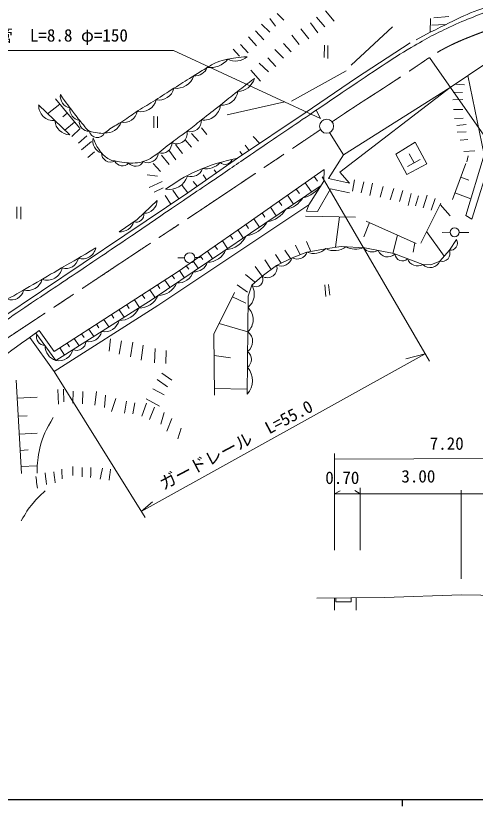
# Model space of a CAD drawing. Units: millimetres, scale not verified. Extents: x 40000 to 680000, y 20000 to 380000.
# Drawn here: x 111392 to 178698, y 204000 to 319785 of the extents above; entities that cross this region are included whole.
import ezdxf
from ezdxf.enums import TextEntityAlignment as Align

# ---------------------------------------------------------------- set-up
doc = ezdxf.new("R2010")
doc.units = ezdxf.units.MM
doc.header["$LTSCALE"] = 1000
doc.linetypes.add('CHAIN', pattern=[18.5, 12, -1.5, 3.5, -1.5])
for name, color, linetype, lineweight in [('M-BMK', 2, 'CHAIN', 13), ('M-TTL-BAND', 7, 'Continuous', 25), ('M-WORK', 1, 'Continuous', 13)]:
    doc.layers.add(name, color=color, linetype=linetype, lineweight=lineweight)
doc.styles.add('ＭＳ ゴシック', font='')
doc.styles.get('ＭＳ ゴシック').set_extended_font_data('MS Gothic')

msp = doc.modelspace()

# ---------------------------------------------------------------- linework, layer by layer
at = {"layer": 'M-BMK'}
for points, knots in [([(157728, 304252), (159530, 305466), (159992, 305776), (161454, 306736), (162965, 307727), (163831, 308253), (165342, 309243), (167345, 310555), (168470, 311284), (170453, 312624), (171058, 313033), (171381, 313284), (171994, 313681), (172903, 314268), (173409, 314608), (174373, 315100), (175740, 315797), (176529, 316146), (177955, 316713), (179596, 317366), (180531, 317697), (182219, 318216), (183683, 318666), (184523, 318851), (186017, 319189), (187680, 319566), (188607, 319838), (190302, 320015), (191857, 320177), (192739, 320119), (194302, 320099), (195610, 320083), (196345, 320058), (197645, 319919), (199652, 319705), (200752, 319395), (202724, 318967), (203879, 318716), (204524, 318558), (205655, 318216), (206810, 317867), (207455, 317653), (208565, 317179), (209996, 316568), (210745, 316107), (212099, 315338), (212993, 314830), (213489, 314532), (214334, 313947), (215112, 313409), (215503, 313045), (216270, 312492), (217050, 311930), (217521, 311666), (218310, 311116), (221150, 309137), (222626, 307866), (225448, 305860), (226063, 305423), (226413, 305186), (227028, 304749), (230394, 302350), (232248, 300962), (235575, 298509), (238588, 296287), (239534, 295581), (243266, 292791)], [0, 0, 0, 0, 1, 1, 1, 2, 2, 2, 3, 3, 3, 4, 4, 4, 5, 5, 5, 6, 6, 6, 7, 7, 7, 8, 8, 8, 9, 9, 9, 10, 10, 10, 11, 11, 11, 12, 12, 12, 13, 13, 13, 14, 14, 14, 15, 15, 15, 16, 16, 16, 17, 17, 17, 18, 18, 18, 19, 19, 19, 20, 20, 20, 21, 21, 21, 22, 22, 22, 22]), ([(72132, 255712), (73768, 255699), (74255, 255711), (75611, 255814), (77347, 255947), (78315, 256119), (80023, 256465), (81642, 256793), (82563, 256952), (84133, 257465), (86224, 258148), (87330, 258720), (89328, 259639), (91584, 260677), (92826, 261319), (94963, 262581), (97877, 264302), (99384, 265467), (102211, 267327), (104217, 268646), (105339, 269388), (107342, 270713), (110158, 272574), (111733, 273619), (114548, 275482), (117226, 277255), (118728, 278246), (121404, 280021), (123861, 281651), (125232, 282570), (127689, 284200), (129371, 285317), (130315, 285940), (131999, 287054), (134169, 288488), (135390, 289283), (137557, 290722), (139677, 292129), (140860, 292924), (142975, 294340), (144518, 295374), (145380, 295955), (146922, 296990), (148973, 298367), (150123, 299136), (152173, 300513), (153683, 301528), (154154, 301844), (156038, 303111)], [0, 0, 0, 0, 1, 1, 1, 2, 2, 2, 3, 3, 3, 4, 4, 4, 5, 5, 5, 6, 6, 6, 7, 7, 7, 8, 8, 8, 9, 9, 9, 10, 10, 10, 11, 11, 11, 12, 12, 12, 13, 13, 13, 14, 14, 14, 15, 15, 15, 16, 16, 16, 16])]:
    msp.add_open_spline(points, degree=3, knots=knots, dxfattribs=at)
at = {"layer": 'M-TTL-BAND'}
for p, q in [((40000, 205000), (579000, 205000)), ((168000, 205000), (168000, 204000))]:
    msp.add_line(p, q, dxfattribs=at)
at = {"layer": 'M-WORK'}
for p, q in [((149668, 320118), (150662, 319156)), ((155471, 319600), (156645, 318187)), ((156772, 320505), (158026, 318981)), ((172623, 319468), (174813, 319706)), ((147393, 318584), (148588, 317378)), ((148610, 319388), (149435, 318246)), ((154550, 318743), (155661, 317315)), ((172369, 318405), (174274, 318500)), ((146515, 317568), (147710, 316267)), ((153169, 317854), (154344, 316426)), ((160517, 312551), (166595, 318154)), ((145499, 316711), (146673, 315399)), ((151820, 316950), (152915, 315600)), ((144319, 315569), (145438, 314346)), ((150598, 315743), (151757, 314489)), ((156597, 315474), (156550, 313680)), ((157121, 315458), (157121, 313521)), ((143251, 314906), (144178, 313876)), ((149328, 314839), (150598, 313585)), ((147059, 312839), (148392, 311585)), ((148297, 313648), (149487, 312363)), ((195235, 280412), (171994, 313681)), ((145805, 311823), (147265, 310204)), ((151788, 307266), (159771, 311710)), ((175784, 309780), (177119, 309676)), ((175480, 308591), (176858, 308549)), ((117839, 306863), (116060, 305448)), ((117205, 307636), (120710, 303368)), ((142372, 305290), (150792, 307163)), ((175438, 307496), (176872, 307510)), ((114732, 306730), (119287, 302334)), ((156043, 304733), (155394, 305943)), ((175515, 306064), (176867, 306061)), ((118925, 305541), (118264, 304998)), ((131620, 305076), (131620, 303369)), ((132128, 305048), (132135, 303383)), ((175668, 304756), (176922, 304788)), ((120011, 304220), (118574, 303022)), ((138587, 303375), (139384, 302415)), ((176008, 303740), (177381, 303839)), ((120836, 303253), (119577, 302110)), ((121814, 302208), (120587, 301150)), ((137155, 302528), (138163, 301407)), ((157353, 302674), (159380, 299395)), ((176045, 302719), (177395, 302804)), ((122499, 301369), (121010, 300128)), ((136202, 301639), (137155, 300560)), ((146191, 302091), (147126, 301095)), ((176508, 301568), (177618, 301667)), ((133830, 300096), (134848, 298684)), ((134778, 300955), (135829, 299629)), ((144195, 299891), (144626, 299407)), ((144992, 300857), (145589, 300057)), ((177025, 299898), (178624, 299983)), ((122908, 299867), (121963, 299013)), ((132760, 299375), (133861, 297993)), ((168793, 297728), (170645, 298733)), ((169757, 298251), (169015, 299579)), ((177668, 299265), (177477, 298376)), ((131519, 298141), (132570, 296984)), ((175382, 292899), (177350, 298153)), ((130616, 296476), (132153, 296300)), ((138848, 296476), (139323, 295761)), ((140449, 297231), (140817, 296792)), ((130940, 294628), (132838, 295524)), ((137373, 295524), (137950, 294814)), ((153780, 295313), (154709, 293976)), ((155115, 296246), (155580, 295577)), ((172011, 269180), (156279, 296178)), ((161004, 295742), (160719, 294081)), ((162390, 295477), (161988, 293869)), ((163674, 295262), (163258, 293484)), ((176600, 296151), (177758, 295718)), ((131660, 293930), (132972, 294579)), ((134404, 294219), (135278, 292992)), ((135751, 294903), (136580, 293869)), ((152487, 294410), (152936, 293762)), ((165226, 294775), (164796, 293216)), ((166771, 294493), (166249, 292821)), ((168090, 294197), (167624, 292582)), ((133254, 293485), (134105, 292202)), ((151194, 293507), (152091, 292210)), ((169317, 293767), (168859, 291989)), ((170403, 293407), (169945, 291940)), ((171652, 293492), (171081, 291679)), ((172809, 293012), (172259, 291291)), ((175733, 293836), (178048, 292969)), ((111547, 291803), (111558, 290100)), ((112119, 291824), (112129, 290015)), ((149941, 292632), (150375, 292003)), ((170714, 286490), (173650, 292315)), ((173570, 292155), (175018, 290473)), ((147474, 290910), (147893, 290299)), ((148688, 291757), (149554, 290498)), ((146260, 290062), (147097, 288841)), ((153833, 290452), (161159, 290292)), ((158832, 290342), (158211, 285869)), ((163194, 289491), (162365, 287390)), ((162731, 289696), (170064, 286443)), ((143911, 288422), (144719, 287238)), ((145086, 289242), (145490, 288651)), ((142781, 287632), (143169, 287063)), ((167322, 287659), (166625, 284970)), ((171572, 288191), (174170, 284593)), ((175020, 288006), (173865, 288019)), ((176331, 288028), (177769, 288019)), ((140564, 286084), (140936, 285535)), ((141651, 286843), (142426, 285703)), ((152390, 286162), (153065, 284793)), ((153987, 286702), (154615, 285267)), ((169862, 286532), (169615, 285165)), ((174912, 285433), (175948, 287020)), ((139476, 285324), (140220, 284226)), ((150792, 285475), (151642, 284230)), ((136112, 284306), (135136, 284306)), ((137383, 283863), (138097, 282804)), ((137629, 284368), (138408, 284355)), ((138430, 284594), (138787, 284065)), ((147893, 284057), (148788, 282625)), ((149438, 284797), (150259, 283548)), ((136376, 283159), (136719, 282650)), ((146475, 283062), (147466, 281656)), ((134310, 281765), (134662, 281239)), ((135369, 282456), (136054, 281436)), ((145026, 281888), (146369, 280809)), ((132146, 280369), (132510, 279824)), ((133247, 281079), (133950, 280028)), ((143819, 280375), (145354, 279285)), ((156671, 280363), (156830, 278649)), ((157195, 280442), (157401, 278855)), ((131045, 279659), (131771, 278569)), ((128764, 278188), (129513, 277057)), ((129905, 278924), (130280, 278358)), ((143129, 278621), (145112, 277697)), ((126512, 276736), (127249, 275617)), ((127638, 277462), (128007, 276903)), ((125403, 276021), (125765, 275470)), ((123202, 274602), (123558, 274059)), ((124294, 275306), (125017, 274203)), ((141189, 274699), (145386, 273466)), ((122110, 273898), (122820, 272810)), ((119960, 272512), (120656, 271439)), ((121035, 273205), (121384, 272669)), ((125285, 272464), (125071, 270679)), ((126880, 272179), (126547, 270226)), ((117843, 271147), (118526, 270089)), ((118901, 271829), (119244, 271301)), ((128546, 271988), (128213, 269822)), ((130070, 271560), (129761, 269346)), ((131832, 271036), (131736, 268965)), ((129776, 247165), (171373, 270274)), ((133403, 270774), (133379, 268846)), ((140440, 270043), (142833, 269693)), ((171373, 270274), (168522, 269544)), ((116991, 267662), (130325, 246285)), ((111446, 266419), (112208, 252742)), ((132102, 266492), (133610, 265428)), ((132785, 267444), (134245, 266428)), ((140474, 265206), (145310, 265114)), ((117549, 265048), (117628, 262873)), ((118374, 265111), (118453, 263238)), ((119802, 264809), (119755, 263016)), ((121215, 264762), (121167, 262921)), ((123215, 264762), (122977, 262762)), ((124548, 264206), (124373, 262397)), ((131468, 265143), (133150, 264238)), ((111594, 263771), (114535, 263935)), ((126024, 263714), (125421, 261826)), ((127595, 263349), (127294, 261556)), ((128817, 263111), (128516, 261461)), ((130563, 263048), (129849, 261112)), ((130515, 263683), (132436, 262588)), ((131690, 262445), (130976, 260635)), ((111741, 261129), (113062, 261203)), ((133134, 261667), (132658, 259985)), ((134229, 260810), (133515, 258937)), ((135642, 259366), (135134, 257794)), ((111888, 258487), (114530, 258634)), ((112020, 256114), (113207, 256180)), ((158084, 241510), (158100, 255647)), ((158099, 254822), (194029, 254964)), ((112153, 253741), (114526, 253873)), ((158093, 249735), (158903, 250202)), ((161863, 249735), (161056, 250260)), ((161863, 250615), (161863, 241497)), ((176641, 250280), (176641, 237317)), ((158093, 249735), (194029, 249735)), ((129776, 247165), (131401, 248576)), ((158078, 234480), (158078, 232715)), ((161256, 234511), (161256, 232713))]:
    msp.add_line(p, q, dxfattribs=at)
for points in [[(170054, 316277), (172086, 317372), (172165, 319372)], [(102901, 271262), (127343, 287648), (136580, 293869), (143890, 298911), (153778, 305586), (161312, 310699), (169184, 315846)], [(156043, 304733), (134489, 314708), (95184, 314685)], [(175017, 309272), (180268, 312788), (189934, 314597), (195266, 314478), (208328, 310835), (211570, 308915), (217807, 304900), (225125, 299404)], [(181337, 309898), (181100, 299185), (178208, 290008), (177315, 290543), (179993, 299399), (177643, 311030)], [(113456, 272683), (116991, 267662), (132212, 277352), (154342, 292086), (156511, 295557), (156579, 297268)], [(114823, 273681), (117002, 270605), (125938, 276350), (135201, 282339), (144454, 288761), (156579, 297268)], [(156117, 294926), (131348, 278215), (117276, 269296), (114320, 273317)], [(154342, 292086), (153966, 291162), (155601, 291130), (157521, 294432), (160267, 293829)], [(126517, 288163), (129184, 289957), (132120, 292750)], [(145303, 264348), (145434, 278704), (145974, 280306), (147466, 281656), (149608, 283227), (151894, 284354), (154052, 285163), (157052, 285719), (159067, 285988), (162527, 285814), (166765, 284941), (171034, 283354), (172177, 283290), (173510, 283846), (174912, 285433)], [(140481, 264206), (140418, 273141), (143433, 279236)], [(155479, 234455), (165430, 234550), (176714, 234979), (196474, 234622), (199926, 228385)], [(158290, 234482), (158290, 233916), (160540, 233923), (160547, 234504)]]:
    msp.add_lwpolyline(points, dxfattribs=at)
for points in [[(157206, 295951), (159380, 299395), (175017, 309272), (158856, 296899), (160306, 295246)], [(167047, 299494), (168687, 296532), (171597, 298077), (169894, 301261)]]:
    msp.add_lwpolyline(points, close=True, dxfattribs=at)
for centre, radius in [((156933, 303608), 1024), ((175674, 288083), 659), ((136871, 284327), 760)]:
    msp.add_circle(centre, radius, dxfattribs=at)
for centre, radius, start, end in [((143589, 315761), 2601, 243.22417, 310.78323), ((139913, 315413), 3220, 261.59882, 321.86756), ((137664, 312886), 1896, 264.23845, 339.66149), ((134867, 311903), 2759, 263.27059, 340.90117), ((143832, 311316), 2610, 270.9673, 344.32794), ((132349, 309685), 2256, 259.66453, 346.59608), ((119679, 308018), 1768, 172.71476, 257.60238), ((141588, 309077), 2386, 264.46668, 351.09723), ((129707, 308025), 2306, 256.0387, 345.97389), ((116970, 306652), 2226, 178.31995, 273.71161), ((121006, 306147), 1712, 175.16147, 259.9437), ((127285, 306046), 1883, 256.66547, 352.08261), ((138970, 306909), 2401, 260.96943, 355.07019), ((136922, 304469), 1685, 253.67021, 2.26744), ((119380, 304604), 2272, 184.36432, 267.66723), ((122063, 304259), 1371, 171.53557, 274.8763), ((124577, 305029), 2416, 264.71243, 340.28231), ((123329, 303133), 1174, 191.80395, 334.10827), ((135013, 302512), 1475, 238.76613, 13.31045), ((124470, 301407), 1790, 165.37267, 253.07948), ((132755, 301137), 1497, 252.06096, 4.34479), ((125276, 299687), 1327, 179.66676, 297.65936), ((130759, 299807), 1537, 242.54596, 356.47704), ((142067, 299075), 1067, 225.9211, 341.3229), ((126998, 298992), 1205, 203.5002, 320.19782), ((128919, 298985), 1255, 217.53314, 334.39583), ((139255, 300070), 2717, 258.8959, 319.59334), ((137077, 297967), 1748, 251.60703, 341.19284), ((133837, 297166), 2823, 259.78216, 342.31289), ((152417, 297533), 4526, 283.17911, 324.83249), ((150381, 295002), 3596, 279.45688, 328.55472), ((130216, 292772), 1904, 267.79675, 359.34699), ((129028, 290685), 1130, 251.6213, 9.39969), ((147579, 293533), 3978, 279.49584, 328.51576), ((126713, 290199), 2045, 264.50971, 343.34134), ((144509, 291820), 4333, 278.70596, 329.30564), ((141820, 289256), 3761, 275.19856, 332.81304), ((175046, 286477), 1053, 262.68043, 31.03347), ((121122, 286228), 2054, 254.05091, 347.32732), ((139437, 286627), 2943, 270.30144, 337.71016), ((152648, 285625), 1478, 239.32204, 341.79005), ((155052, 287520), 2560, 247.02463, 313.95832), ((158076, 288131), 2752, 243.05785, 307.70928), ((161168, 288509), 2918, 241.13671, 293.08605), ((163646, 286909), 1719, 219.10598, 299.31056), ((165897, 285983), 1521, 202.1344, 313.29022), ((168007, 284948), 1070, 183.88786, 315.32719), ((173843, 284965), 1167, 253.43341, 23.65612), ((118782, 284573), 1804, 250.29206, 349.79832), ((137570, 284263), 1970, 265.12431, 342.88729), ((150212, 284883), 1763, 249.96808, 342.52364), ((170254, 284724), 1577, 199.54599, 299.66905), ((172111, 284412), 1510, 224.51512, 337.96344), ((116036, 283226), 2166, 249.03259, 350.65129), ((148248, 282835), 1416, 236.45166, 16.05602), ((135122, 283054), 2402, 266.30825, 341.70335), ((146593, 281121), 1023, 232.7683, 31.47496), ((113031, 281852), 2322, 257.04113, 343.80003), ((132225, 281767), 2959, 270.03752, 337.97408), ((143819, 278999), 2520, 309.40392, 31.25339), ((110801, 279908), 1739, 248.43811, 349.4078), ((129489, 279937), 2962, 268.17148, 337.59411), ((126633, 278170), 3008, 268.09401, 336.64186), ((143686, 275282), 2477, 313.36094, 45.59389), ((124370, 275735), 2237, 259.53488, 345.20099), ((122144, 273885), 1853, 255.62079, 349.11509), ((144300, 272055), 1793, 306.24944, 52.70539), ((115754, 272808), 1342, 165.83327, 266.80503), ((117897, 271425), 2218, 178.91173, 253.72656), ((120264, 272191), 1424, 248.79515, 355.94072), ((117703, 271357), 2105, 258.29129, 346.44459), ((144408, 269459), 1493, 308.59137, 50.36346), ((143132, 266340), 2947, 317.47008, 41.48475)]:
    msp.add_arc(centre, radius, start, end, dxfattribs=at)
for points, knots in [([(172086, 317372), (176428, 319486), (177732, 320270), (181593, 321472), (183457, 322053), (184501, 322406), (186418, 322774), (188782, 323227), (189714, 323218), (192559, 323298)], [0, 0, 0, 0, 1, 1, 1, 2, 2, 2, 3, 3, 3, 3]), ([(192804, 322718), (190289, 322727), (189438, 322738), (187324, 322376), (185302, 322029), (184208, 321626), (182261, 320979), (179530, 320072), (178009, 319517), (175389, 318329), (172954, 317225), (171642, 316489), (169326, 315154), (167620, 314171), (166707, 313547), (165057, 312472), (163096, 311195), (162029, 310433), (160089, 309123), (157676, 307495), (156325, 306582), (153915, 304949), (150900, 302907), (149211, 301763), (146202, 299712), (144005, 298215), (142781, 297367), (140583, 295871), (137897, 294042), (136383, 293032), (133695, 291205), (131257, 289547), (129899, 288605), (127458, 286952), (124422, 284895), (122710, 283758), (119665, 281714), (116957, 279896), (115431, 278891), (112730, 277064), (111002, 275895), (110040, 275231), (108317, 274054), (106354, 272712), (105741, 272292), (103294, 270616)], [0, 0, 0, 0, 1, 1, 1, 2, 2, 2, 3, 3, 3, 4, 4, 4, 5, 5, 5, 6, 6, 6, 7, 7, 7, 8, 8, 8, 9, 9, 9, 10, 10, 10, 11, 11, 11, 12, 12, 12, 13, 13, 13, 14, 14, 14, 15, 15, 15, 15]), ([(117926, 308242), (118889, 306885), (119142, 306515), (119974, 305448), (120562, 304694), (120870, 304252), (121513, 303544), (121758, 303274), (121846, 303039), (122180, 302893), (122603, 302708), (122879, 302706), (123338, 302655), (123733, 302611), (123980, 302491), (124354, 302623), (124727, 302755), (124848, 302995), (125179, 303211), (125895, 303677), (126332, 303879), (127052, 304337), (127955, 304911), (128406, 305314), (129306, 305893), (130281, 306520), (130861, 306819), (131845, 307432), (132908, 308094), (133486, 308492), (134543, 309162), (135588, 309824), (136176, 310191), (137225, 310845), (138020, 311339), (138454, 311635), (139264, 312105), (139890, 312469), (140212, 312738), (140886, 313001), (141465, 313228), (141810, 313302), (142417, 313439), (142877, 313542), (143142, 313565), (143609, 313629), (144262, 313718), (144484, 313730), (145288, 313791)], [0, 0, 0, 0, 1, 1, 1, 2, 2, 2, 3, 3, 3, 4, 4, 4, 5, 5, 5, 6, 6, 6, 7, 7, 7, 8, 8, 8, 9, 9, 9, 10, 10, 10, 11, 11, 11, 12, 12, 12, 13, 13, 13, 14, 14, 14, 15, 15, 15, 16, 16, 16, 16]), ([(122738, 301859), (123097, 300996), (123213, 300649), (123723, 300009), (124112, 299521), (124322, 299204), (124859, 298887), (125455, 298535), (125881, 298516), (126566, 298415), (127603, 298261), (128206, 298137), (129246, 298267), (129747, 298329), (130028, 298408), (130495, 298598), (130989, 298799), (131237, 298979), (131680, 299275), (132731, 299979), (133236, 300490), (134247, 301250), (135097, 301890), (135600, 302211), (136448, 302852), (137298, 303494), (137754, 303880), (138593, 304537), (139672, 305384), (140281, 305853), (141358, 306703), (142344, 307482), (142886, 307931), (143876, 308706), (144835, 309457), (145142, 309692), (146345, 310611)], [0, 0, 0, 0, 1, 1, 1, 2, 2, 2, 3, 3, 3, 4, 4, 4, 5, 5, 5, 6, 6, 6, 7, 7, 7, 8, 8, 8, 9, 9, 9, 10, 10, 10, 11, 11, 11, 12, 12, 12, 12]), ([(133336, 294388), (135690, 295934), (136493, 296499), (138732, 297403), (140678, 298189), (141497, 298394), (143890, 298911)], [0, 0, 0, 0, 1, 1, 1, 2, 2, 2, 2]), ([(105327, 276917), (106386, 276977), (106764, 277008), (107652, 277239), (108625, 277492), (109127, 277783), (110032, 278223), (111606, 278987), (112402, 279577), (113921, 280445), (115557, 281381), (116478, 281898), (118111, 282841), (120076, 283977), (120693, 284343), (123126, 285778)], [0, 0, 0, 0, 1, 1, 1, 2, 2, 2, 3, 3, 3, 4, 4, 4, 5, 5, 5, 5]), ([(70523, 253002), (72189, 252941), (72634, 252917), (73987, 252922), (74960, 252925), (75513, 252849), (76479, 252969), (77829, 253137), (78562, 253401), (79859, 253811), (82325, 254589), (83700, 255077), (86049, 256159), (87434, 256798), (88153, 257270), (89525, 257937), (91389, 258843), (92518, 259172), (94365, 260111), (95916, 260900), (96775, 261363), (98270, 262254), (100514, 263592), (101687, 264479), (103856, 265936), (108209, 268860), (109569, 269889), (114823, 273681)], [0, 0, 0, 0, 1, 1, 1, 2, 2, 2, 3, 3, 3, 4, 4, 4, 5, 5, 5, 6, 6, 6, 7, 7, 7, 8, 8, 8, 9, 9, 9, 9]), ([(116890, 260962), (115815, 259045), (115332, 258321), (114906, 256439), (114589, 255041), (114535, 254422), (114525, 252789)], [0, 0, 0, 0, 1, 1, 1, 2, 2, 2, 2]), ([(112180, 245806), (112903, 247040), (113129, 247462), (113916, 248388), (114559, 249145), (114838, 249412), (115714, 250187)], [0, 0, 0, 0, 1, 1, 1, 2, 2, 2, 2])]:
    msp.add_open_spline(points, degree=3, knots=knots, dxfattribs=at)
for points in [[(119734, 253785), (119731, 253115), (119731, 253115), (119727, 252444)], [(121096, 253601), (121096, 252924), (121096, 252924), (121096, 252247)], [(122387, 253594), (122373, 252868), (122373, 252868), (122358, 252141)], [(115686, 252811), (115791, 251965), (115791, 251965), (115897, 251118)], [(116969, 252974), (117075, 252169), (117075, 252169), (117181, 251365)], [(118126, 253390), (118151, 252674), (118151, 252674), (118176, 251958)], [(124072, 253510), (123921, 252698), (123921, 252698), (123769, 251887)], [(125243, 253361), (125162, 252568), (125162, 252568), (125081, 251774)], [(114338, 252282), (114448, 251443), (114448, 251443), (114557, 250603)]]:
    msp.add_open_spline(points, degree=3, dxfattribs=at)

# ---------------------------------------------------------------- texts
at = {"layer": 'M-WORK', "style": 'ＭＳ ゴシック'}
for s, p in [('ヒューム管\u3000L=8.8 φ=150', (98452, 315461)), ('7.20', (172031, 255667)), ('0.70', (156733, 250652)), ('3.00', (167874, 250867))]:
    msp.add_text(s, height=1833, dxfattribs=at).set_placement(p, align=Align.BOTTOM_LEFT)
msp.add_text('ガードレール\u3000L=55.0', height=1833, rotation=27.878, dxfattribs=at).set_placement((133294, 249784), align=Align.BOTTOM_LEFT)

doc.saveas('drawing.dxf')
